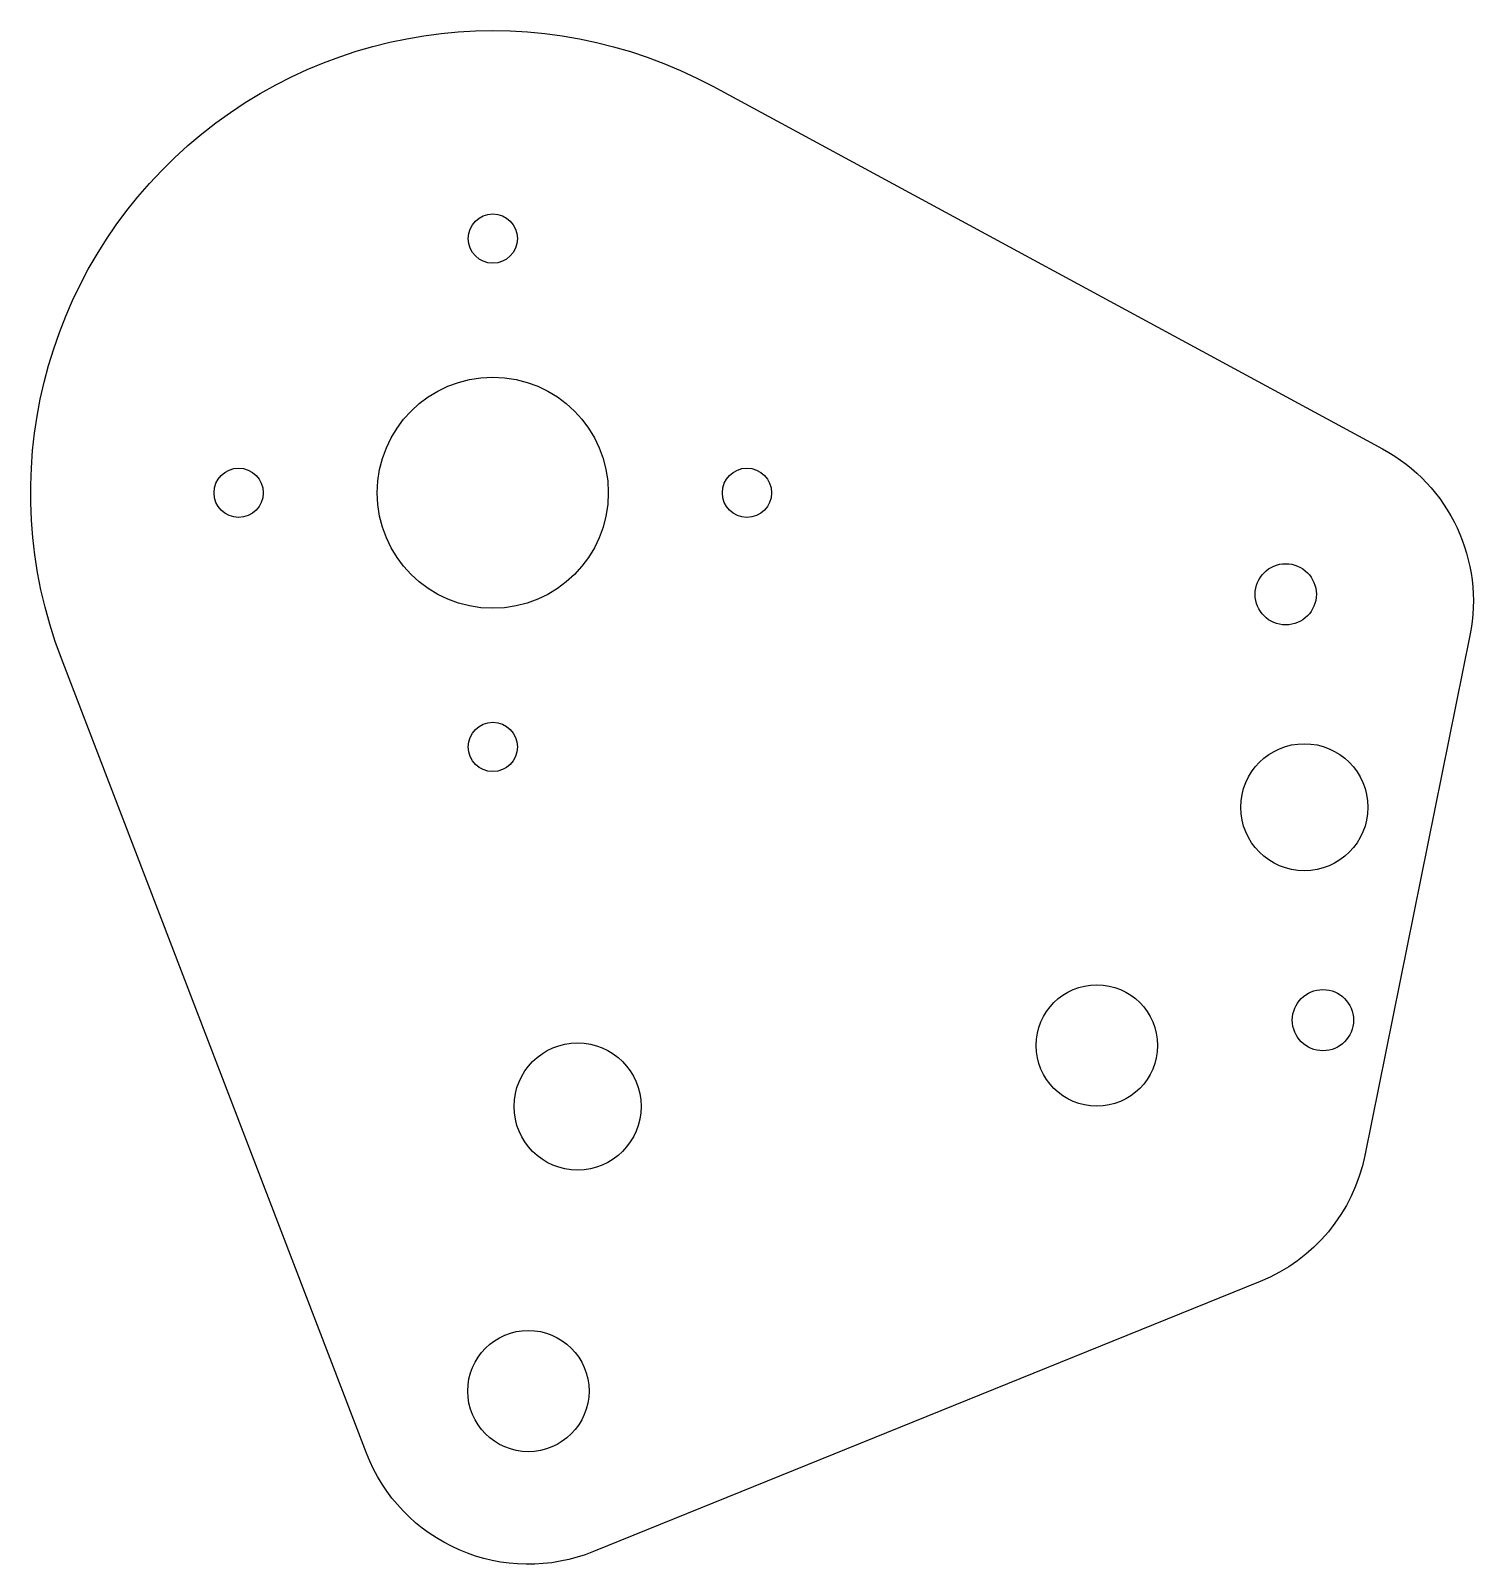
# Model space of a CAD drawing. Header units: millimetres. Extents: x -106 to 19, y -16 to 117.
import ezdxf

# ---------------------------------------------------------------- set-up
doc = ezdxf.new("R2010")
doc.units = ezdxf.units.MM
doc.layers.get('0').update_dxf_attribs({"linetype": 'CONTINUOUS'})

msp = doc.modelspace()

# ---------------------------------------------------------------- linework, layer by layer
msp.add_lwpolyline([(0.2, 8.9), (-57.51, -14.47, -0.419524), (-77.15, -5.95), (-103.56, 62.84, -0.696505), (-47.18, 112.36), (10.8, 80.98, -0.329743), (18.36, 64.82), (9.27, 19.83, -0.251809)], format="xyb", close=True)
for centre, radius in [((-66.22, 99.18), 2.13), ((-66.22, 77.18), 10), ((-88.22, 77.18), 2.13), ((-44.22, 77.18), 2.13), ((2.42, 68.39), 2.65), ((-66.22, 55.18), 2.13), ((4.03, 49.96), 5.5), ((-13.93, 29.34), 5.25), ((5.64, 31.53), 2.65), ((-58.88, 24.06), 5.5), ((-63.14, -0.57), 5.25)]:
    msp.add_circle(centre, radius)

doc.saveas('drawing.dxf')
